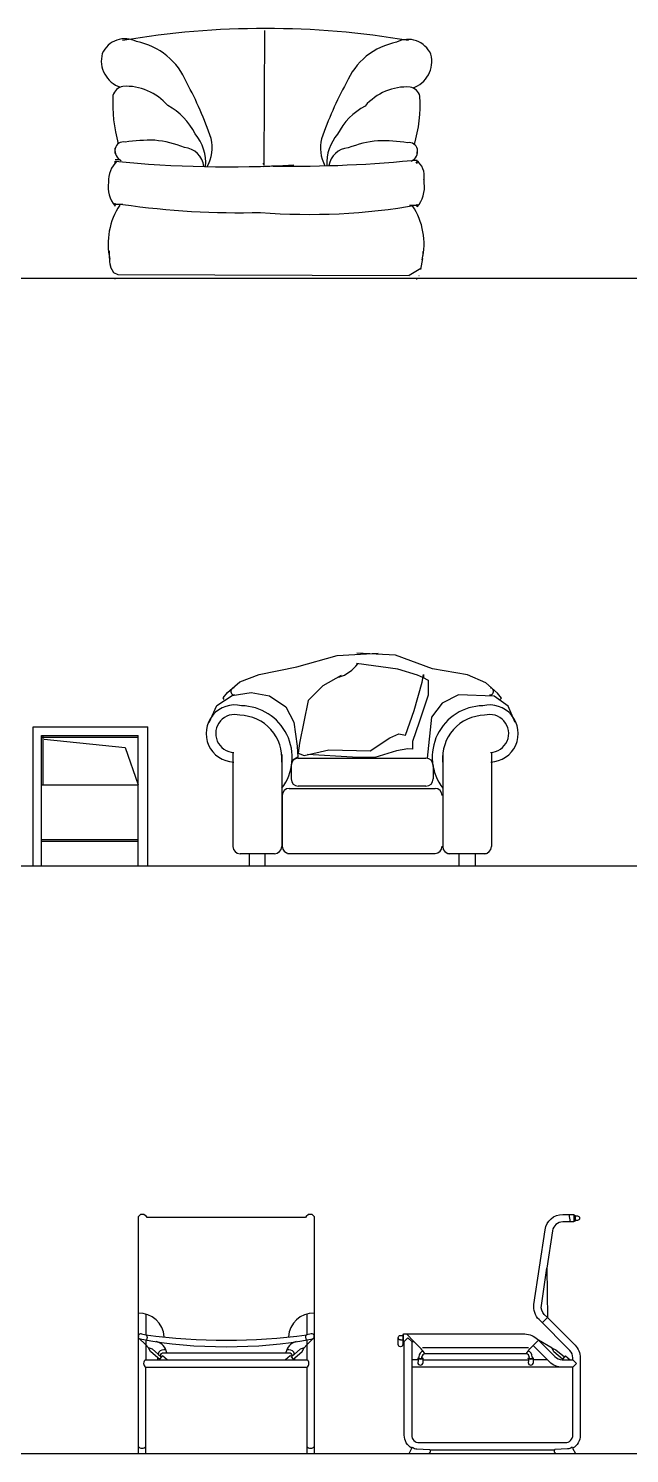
# Model space of a CAD drawing. Header units: inches. Extents: x 6 to 48.5, y 12.5 to 37.3.
# Drawn here: x 10.691 to 12.705, y 19.347 to 24.117 of the extents above; entities that cross this region are included whole.
import ezdxf

# ---------------------------------------------------------------- set-up
doc = ezdxf.new("R2010")
doc.units = ezdxf.units.IN
doc.header["$MEASUREMENT"] = 0
for name, color, linetype in [('02', 2, 'Continuous'), ('1', 1, 'Continuous'), ('4', 4, 'Continuous')]:
    doc.layers.add(name, color=color, linetype=linetype)

msp = doc.modelspace()

# ---------------------------------------------------------------- linework, layer by layer
at = {"layer": '02'}
for p, q in [((11.4826, 24.1101, -0.3429), (11.4798, 23.6597, -0.3429)), ((11.4803, 23.6553, -0.3429), (11.5207, 23.6568, -0.3429)), ((12.5082, 20.122), (12.503, 20.147)), ((12.4304, 19.802), (12.4128, 19.7843)), ((11.0595, 19.7398), (11.0599, 19.7417)), ((11.0843, 19.7103), (11.0605, 19.7337)), ((11.0695, 19.7477), (11.0841, 19.7443)), ((11.0843, 19.7269), (11.0843, 19.6608)), ((11.0894, 19.7359), (11.0872, 19.7264)), ((11.6191, 19.7359), (11.6213, 19.7264)), ((11.6243, 19.7103), (11.648, 19.7337)), ((11.6243, 19.7269), (11.6243, 19.6608)), ((11.639, 19.7477), (11.6244, 19.7443)), ((11.649, 19.7398), (11.6486, 19.7417)), ((11.938, 19.7268), (11.9455, 19.7268)), ((12.0119, 19.7018), (12.3671, 19.7018)), ((11.0843, 19.6608), (11.6243, 19.6608)), ((11.9996, 19.6703), (11.9955, 19.6509)), ((11.9996, 19.6653), (12.0096, 19.6653)), ((12.0096, 19.6653), (12.0096, 19.6703)), ((12.3693, 19.6703), (12.3655, 19.6509)), ((12.3793, 19.6703), (12.3793, 19.6653)), ((12.4876, 19.6699), (12.4811, 19.6622)), ((12.5155, 19.6358), (11.9755, 19.6358))]:
    msp.add_line(p, q, dxfattribs=at)
for points in [[(11.6493, 19.3468), (11.6493, 20.139), (11.6414, 20.1472), (11.6301, 20.1468), (11.6219, 20.1404), (11.6193, 20.1366), (11.0893, 20.1366), (11.0866, 20.1404), (11.0784, 20.1468), (11.0671, 20.1472), (11.0593, 20.139), (11.0593, 19.3468)], [(12.5192, 20.146), (12.5232, 20.144)], [(12.5232, 20.144), (12.5232, 20.125), (12.5192, 20.123)], [(11.0843, 19.8139), (11.0843, 19.7443)], [(11.1246, 19.6608), (11.1246, 19.6672), (11.0999, 19.6879), (11.0937, 19.701)], [(11.5839, 19.6608), (11.5839, 19.6672), (11.6086, 19.6879), (11.6148, 19.701), (11.6243, 19.7103)], [(11.9455, 19.7438), (11.9475, 19.7458)], [(11.9475, 19.7228), (11.9455, 19.7248)], [(11.9505, 19.7218), (11.963, 19.7343), (11.9755, 19.7218)], [(11.9826, 19.7218), (11.9576, 19.7468)], [(12.4005, 19.7258), (12.3828, 19.7082)], [(11.137, 19.6699), (11.1306, 19.6622), (11.1246, 19.6672)], [(11.1254, 19.6796), (11.1346, 19.6718)], [(11.1294, 19.6608), (11.1306, 19.6622)], [(11.5715, 19.6699), (11.5779, 19.6622), (11.5839, 19.6672)], [(11.5831, 19.6796), (11.5739, 19.6718)], [(11.5791, 19.6608), (11.5779, 19.6622)], [(11.9955, 19.6608), (11.9755, 19.6608)], [(12.0135, 19.6509), (12.0135, 19.6653)], [(12.0135, 19.6608), (12.3655, 19.6608)], [(12.3835, 19.6509), (12.3835, 19.6653)], [(12.4458, 19.6997), (12.4584, 19.6943), (12.4876, 19.6699), (12.4908, 19.6737), (12.5061, 19.6608)], [(12.48, 19.6608), (12.5155, 19.6608)], [(12.5155, 19.6608), (12.528, 19.6483), (12.5155, 19.6358)], [(11.0843, 19.3468), (11.0843, 19.6358), (11.6243, 19.6358), (11.6243, 19.3468)], [(12.4585, 19.3468), (12.4536, 19.3517), (12.4536, 19.3574), (12.454, 19.3581), (12.037, 19.3581), (12.0374, 19.3574), (12.0374, 19.3517), (12.0324, 19.3468)]]:
    msp.add_lwpolyline(points, dxfattribs=at)
for points in [[(12.5155, 19.6608), (12.5155, 19.667, 0.198912), (12.5052, 19.6918), (12.4023, 19.7948, -0.237611), (12.3853, 19.846), (12.4225, 20.0958, -0.371574), (12.4819, 20.147), (12.5192, 20.147)], [(12.5192, 20.147), (12.5192, 20.122), (12.4819, 20.122, 0.371574), (12.4472, 20.0922), (12.4286, 19.9671), (12.4304, 19.802), (12.5229, 19.7095, -0.198912), (12.5405, 19.667), (12.5405, 19.4081, -0.271778), (12.5149, 19.3645), (12.5239, 19.3468)], [(12.5232, 20.142), (12.5307, 20.142, -1), (12.5307, 20.127), (12.5232, 20.127)], [(12.4304, 19.802), (12.4199, 19.8125, -0.237611), (12.4101, 19.8424), (12.4286, 19.9671)], [(11.1461, 19.7369, 0.403977), (11.0593, 19.817)], [(11.6243, 19.8139), (11.6243, 19.7443, -0.007792)], [(11.1517, 19.6943), (11.1446, 19.6943, 0.337338), (11.1254, 19.6796), (11.1064, 19.6956), (11.0937, 19.701), (11.0843, 19.7103)], [(11.1546, 19.6843, 0.301792), (11.1197, 19.7212)], [(11.6148, 19.701), (11.6021, 19.6956), (11.5831, 19.6796, 0.337338), (11.5639, 19.6943), (11.5568, 19.6943, -0.240781)], [(11.9455, 19.7438), (11.9455, 19.7115, -1), (11.9305, 19.7115), (11.9305, 19.7343, -0.414214)], [(11.938, 19.7268, -1), (11.938, 19.7418), (11.9455, 19.7418)], [(11.9475, 19.7468), (12.3547, 19.7468, -0.198912), (12.3971, 19.7292), (12.4005, 19.7258)], [(11.9671, 19.3468), (11.9761, 19.3645, -0.271778), (11.9505, 19.4081), (11.9505, 19.7218), (11.9475, 19.7218), (11.9475, 19.7468)], [(11.9755, 19.7218), (11.9755, 19.4081, 0.414214), (12.0005, 19.3831), (12.4905, 19.3831, 0.414214), (12.5155, 19.4081), (12.5155, 19.6358)], [(11.9755, 19.7218), (11.9826, 19.7218), (12.0077, 19.6966, -0.029505)], [(12.3593, 19.6803, -0.062332), (12.3713, 19.6966), (12.3828, 19.7082), (12.4301, 19.6608), (12.3835, 19.6608)], [(11.0843, 19.6608, 0.563275), (11.0843, 19.6358)], [(11.1555, 19.6608), (11.1402, 19.6737), (11.137, 19.6699), (11.1346, 19.6718), (11.1346, 19.6743, -0.414214), (11.1446, 19.6843), (11.5639, 19.6843, -0.414214), (11.5739, 19.6743), (11.5739, 19.6718), (11.5683, 19.6737), (11.553, 19.6608)], [(11.6243, 19.6358, 0.563275), (11.6243, 19.6608)], [(11.9996, 19.6673, 0.074944), (11.9964, 19.6663, 0.127979), (11.9956, 19.6657, 0.151926), (11.9955, 19.6653)], [(12.0138, 19.6894, 0.329273), (11.9996, 19.6703)], [(12.0196, 19.6803, 0.063701), (12.0077, 19.6966)], [(12.3693, 19.6703, 0.414214), (12.3593, 19.6803), (12.0196, 19.6803, 0.414214), (12.0096, 19.6703)], [(12.0096, 19.6672, -0.044882), (12.0121, 19.6665, -0.059427), (12.013, 19.6661, -0.229084), (12.0135, 19.6653)], [(12.3793, 19.6703, 0.329071), (12.3652, 19.6894, -0.028857)], [(12.3655, 19.6653, -0.229084), (12.366, 19.6661, -0.059427), (12.3668, 19.6665, -0.044882), (12.3693, 19.6672)], [(12.3835, 19.6653, 0.217923), (12.3831, 19.666, 0.086717), (12.3817, 19.6667, 0.039449), (12.3793, 19.6673)], [(12.48, 19.6358, -0.198912), (12.4376, 19.6534), (12.4301, 19.6608)], [(11.9761, 19.3645), (11.9781, 19.3683, 0.176713), (11.9931, 19.3619), (12.0356, 19.3604), (12.037, 19.3581)], [(12.5149, 19.3645), (12.5129, 19.3683, -0.176713), (12.4979, 19.3619), (12.4553, 19.3604), (12.454, 19.3581)]]:
    msp.add_lwpolyline(points, format="xyb", dxfattribs=at)
msp.add_lwpolyline([(12.4005, 19.7258), (12.4552, 19.6711, 0.198912), (12.48, 19.6608), (12.4811, 19.6622), (12.452, 19.6866), (12.4458, 19.6997)], format="xyb", close=True, dxfattribs=at)
for centre, radius, start, end in [((11.0104, 23.849, -0.3429), 0.2281, 22.2694, 79.1558), ((11.9669, 23.8466, -0.3429), 0.2281, 100.5609, 157.4473), ((11.0173, 23.7381, -0.3429), 0.1854, 40.7031, 93.0435), ((10.2164, 23.3849, -0.3429), 1.146, 18.5187, 28.7103), ((12.7586, 23.3786, -0.3429), 1.146, 151.0065, 161.1981), ((11.9595, 23.7358, -0.3429), 0.1854, 86.6733, 139.0137), ((11.056, 23.6687, -0.3429), 0.2159, 26.2696, 61.8562), ((11.9204, 23.6665, -0.3429), 0.2159, 117.8605, 153.4472), ((11.1382, 23.6679, -0.3429), 0.1472, 354.8009, 40.8566), ((11.8382, 23.6661, -0.3429), 0.1472, 138.8602, 183.325), ((11.1017, 23.1392, -0.3429), 0.6037, 88.7906, 98.2518), ((11.0839, 23.4045, -0.3429), 0.3396, 67.5054, 84.8392), ((11.2094, 23.6487, -0.3429), 0.0697, 4.8762, 86.3652), ((11.182, 23.7179, -0.3429), 0.1249, 329.4709, 14.3773), ((11.7946, 23.7164, -0.3429), 0.1249, 165.3394, 208.1644), ((11.7669, 23.6473, -0.3429), 0.0697, 93.3516, 171.3813), ((11.8912, 23.4025, -0.3429), 0.3396, 94.8776, 112.2113), ((11.8721, 23.1373, -0.3429), 0.6037, 81.4649, 90.9261), ((11.3592, 27.4789, -0.3429), 3.8251, 264.339, 273.3209), ((12.0485, 10.4234, -0.3429), 13.2522, 92.45923, 92.47435), ((11.5703, 27.9748, -0.3429), 4.3189, 268.8063, 275.3915), ((11.3957, 26.2221, -0.3429), 2.7219, 261.7944, 271.5508), ((11.6342, 25.5567, -0.3429), 2.0621, 265.3955, 280.0552), ((11.6473, 19.732), 0.0851, 88.6969, 176.6872), ((11.0673, 19.738), 0.008, 167, 257), ((11.0677, 19.7399), 0.008, 77, 167), ((11.3543, 21.3131), 1.6091, 259.6605, 280.3395), ((11.0825, 19.7375), 0.007, 347, 77), ((11.3543, 21.7262), 2.0002, 262.2369, 277.7565), ((11.5991, 19.6765), 0.0459, 103.0213, 170.1949), ((11.626, 19.7375), 0.007, 103, 193), ((11.6408, 19.7399), 0.008, 13, 103), ((11.6413, 19.738), 0.008, 283, 13), ((12.0046, 19.7024), 0.0374, 262.318, 277.682), ((12.3743, 19.7024), 0.0374, 262.318, 277.682), ((12.0045, 19.6516), 0.00902, 183.9467, 356.0533), ((12.3745, 19.6516), 0.00902, 183.9467, 356.0533), ((11.0718, 19.3802), 0.0158, 217.5782, 322.4218), ((11.6368, 19.3802), 0.0158, 217.5782, 322.4218)]:
    msp.add_arc(centre, radius, start, end, dxfattribs=at)
for centre in [(12.0045, 19.6653), (12.3745, 19.6653)]:
    msp.add_ellipse(centre, major_axis=(-0.009, 0), ratio=0.253367, start_param=6.283185, end_param=9.424778, dxfattribs=at)
at = {"layer": '1'}
for p, q in [((6.3075, 23.2806), (26.6337, 23.2806)), ((6.3075, 21.3137), (26.6337, 21.3137)), ((6.3075, 19.3468), (26.6337, 19.3468))]:
    msp.add_line(p, q, dxfattribs=at)
at = {"layer": '4'}
for p, q in [((10.9822, 23.6987, -0.3429), (10.9822, 23.7164, -0.3429)), ((11.9943, 23.6962, -0.3429), (11.9944, 23.7139, -0.3429)), ((10.9822, 23.678, -0.3429), (10.9975, 23.678, -0.3429)), ((10.9822, 23.6673, -0.3429), (10.9822, 23.6724, -0.3429)), ((11.9942, 23.6755, -0.3429), (11.979, 23.6756, -0.3429)), ((11.9942, 23.6648, -0.3429), (11.9942, 23.6755, -0.3429)), ((10.9822, 23.5223, -0.3429), (10.9822, 23.5317, -0.3429)), ((11.0072, 23.528, -0.3429), (10.9822, 23.528, -0.3429)), ((11.9685, 23.5256, -0.3429), (11.9935, 23.5255, -0.3429)), ((11.9934, 23.5198, -0.3429), (11.9935, 23.5292, -0.3429)), ((12.0121, 23.3467, -0.3429), (12.005, 23.3096, -0.3429)), ((10.9645, 23.3203, -0.3429), (10.9757, 23.3001, -0.3429)), ((10.9757, 23.3001, -0.3429), (10.9757, 23.3001, -0.3429)), ((10.9757, 23.3001, -0.3429), (10.9912, 23.2934, -0.3429)), ((10.9822, 23.278, -0.3429), (10.9822, 23.2786, -0.3429)), ((10.9912, 23.2934, -0.3429), (11.9673, 23.2902, -0.3429)), ((11.9895, 23.3035, -0.3429), (11.9671, 23.29, -0.3429)), ((12.0063, 23.3136, -0.3429), (11.9895, 23.3035, -0.3429)), ((11.9895, 23.3035, -0.3429), (11.9895, 23.3035, -0.3429)), ((11.9994, 23.29, -0.3429), (12.0007, 23.29, -0.3429)), ((11.9922, 23.2755, -0.3429), (11.9922, 23.2761, -0.3429)), ((11.9289, 21.9726), (11.7906, 21.9907)), ((11.921, 22.0188), (11.7916, 22.0258)), ((12.0452, 21.9732), (11.921, 22.0188)), ((11.7393, 21.9512), (11.6781, 21.916)), ((11.995, 21.9519), (11.9289, 21.9726)), ((12.0149, 21.9438), (11.995, 21.9519)), ((12.011, 21.9286), (12.0149, 21.9546)), ((12.0149, 21.9546), (12.0149, 21.9438)), ((12.162, 21.9537), (12.0452, 21.9732)), ((12.2242, 21.9269), (12.162, 21.9537)), ((11.6781, 21.916), (11.6287, 21.8669)), ((11.9836, 21.8341), (12.011, 21.9286)), ((12.263, 21.8919), (12.2242, 21.9269)), ((11.6287, 21.8669), (11.5991, 21.7244)), ((12.0776, 21.8581), (12.0423, 21.8115)), ((12.1322, 21.8868), (12.0776, 21.8581)), ((12.2514, 21.8818), (12.1322, 21.8868)), ((12.2983, 21.8487), (12.2514, 21.8818)), ((12.2759, 21.8754), (12.263, 21.8919)), ((12.2719, 21.8708), (12.2759, 21.8754)), ((12.3226, 21.7934), (12.2983, 21.8487)), ((11.9543, 21.7508), (11.9836, 21.8341)), ((12.0423, 21.8115), (12.0269, 21.6739)), ((10.7071, 21.7795), (11.0916, 21.7795)), ((10.7071, 21.3137), (10.7071, 21.7795)), ((11.0916, 21.3137), (11.0916, 21.7795)), ((11.9019, 21.7423), (11.9326, 21.7559)), ((11.9326, 21.7559), (11.9543, 21.7508)), ((10.7352, 21.7506), (11.0588, 21.7506)), ((10.7352, 21.3137), (10.7352, 21.7506)), ((10.7354, 21.7446), (11.0581, 21.7446)), ((10.7407, 21.5849), (10.7407, 21.7506)), ((10.7437, 21.7382), (11.015, 21.7097)), ((11.015, 21.7097), (11.0588, 21.5849)), ((11.0588, 21.3137), (11.0588, 21.7506)), ((11.5991, 21.7244), (11.5951, 21.6912)), ((11.8361, 21.6987), (11.9019, 21.7423)), ((11.3765, 21.6935), (11.3765, 21.3784)), ((11.5398, 21.6868), (11.5398, 21.3784)), ((11.5942, 21.6741), (12.0234, 21.6741)), ((11.5951, 21.6912), (11.6154, 21.6837)), ((11.6154, 21.6837), (11.6974, 21.7022)), ((11.6974, 21.7022), (11.8361, 21.6987)), ((12.0787, 21.6741), (12.0793, 21.6741)), ((12.0793, 21.6868), (12.0793, 21.3784)), ((12.2426, 21.6935), (12.2426, 21.3784)), ((11.5718, 21.6502), (11.5718, 21.6047)), ((12.0473, 21.6502), (12.0473, 21.6047)), ((10.7352, 21.5849), (11.0588, 21.5849)), ((11.5653, 21.5731), (12.0538, 21.5731)), ((12.0234, 21.5808), (11.5956, 21.5808)), ((11.5414, 21.5493), (11.5414, 21.3795)), ((10.7352, 21.4022), (11.0588, 21.4022)), ((10.7354, 21.397), (11.0581, 21.397)), ((11.5159, 21.3545), (11.4004, 21.3545)), ((11.4307, 21.3545), (11.4307, 21.3137)), ((11.4844, 21.3137), (11.4844, 21.3545)), ((11.5598, 21.3556), (12.0538, 21.3556)), ((12.096, 21.3556), (12.2259, 21.3556)), ((12.1347, 21.3137), (12.1347, 21.3545)), ((12.1884, 21.3545), (12.1884, 21.3137))]:
    msp.add_line(p, q, dxfattribs=at)
at = {"layer": '4', "extrusion": (0, 0, -1)}
for p, q in [((11.5903, 21.9803), (11.7254, 22.0179)), ((11.7254, 22.0179), (11.8632, 22.0258)), ((11.3997, 21.9302), (11.4645, 21.9542)), ((11.4645, 21.9542), (11.5903, 21.9803)), ((12.0117, 21.9453), (12.0307, 21.9351)), ((11.3585, 21.8945), (11.3997, 21.9302)), ((12.0307, 21.9351), (12.0302, 21.8854)), ((11.2965, 21.7934), (11.3226, 21.8512)), ((11.3226, 21.8512), (11.374, 21.8839)), ((11.3437, 21.8763), (11.3585, 21.8945)), ((11.3472, 21.8708), (11.3437, 21.8763)), ((11.374, 21.8839), (11.4371, 21.8939)), ((11.4371, 21.8939), (11.4994, 21.8825)), ((11.4994, 21.8825), (11.5541, 21.8466)), ((12.0302, 21.8854), (12.0009, 21.7954)), ((11.5541, 21.8466), (11.5802, 21.7943)), ((11.5802, 21.7943), (11.5921, 21.7148)), ((12.0009, 21.7954), (11.9781, 21.7299)), ((11.5921, 21.7148), (11.5935, 21.6781)), ((11.9622, 21.7053), (11.9248, 21.6986)), ((11.9781, 21.7047), (11.9622, 21.7053)), ((11.9781, 21.7299), (11.9781, 21.7047)), ((11.5935, 21.6781), (11.5769, 21.6682)), ((11.7769, 21.6775), (11.6268, 21.687)), ((11.8523, 21.6768), (11.7769, 21.6775)), ((11.9248, 21.6986), (11.8523, 21.6768))]:
    msp.add_line(p, q, dxfattribs=at)
at = {"layer": '4'}
for centre, radius, start, end in [((11.4854, 21.2548, -0.3429), 2.8621, 80.3673, 99.6327), ((11.0144, 23.9999, -0.3429), 0.0828, 62.0057, 156.2312), ((11.9636, 23.9976, -0.3429), 0.0828, 23.4855, 117.7111), ((11.0286, 24.0088, -0.3429), 0.0932, 164.7899, 251.9996), ((11.9495, 24.0065, -0.3429), 0.0932, 287.7171, 14.9269), ((11.0152, 23.8815, -0.3429), 0.0424, 100.6076, 164.8071), ((11.9622, 23.8792, -0.3429), 0.0424, 14.9097, 79.1092), ((11.4694, 23.8651, -0.3429), 0.4959, 176.8183, 195.7443), ((11.508, 23.865, -0.3429), 0.4959, 343.9724, 2.8984), ((11.016, 23.7076, -0.3429), 0.0349, 167.3438, 246.959), ((11.01, 23.7082, -0.3429), 0.0289, 79.8438, 165.8898), ((11.9666, 23.7059, -0.3429), 0.0289, 13.8269, 99.8729), ((11.9606, 23.7053, -0.3429), 0.0349, 292.7578, 12.373), ((11.0536, 23.6052, -0.3429), 0.0946, 134.6856, 181.852), ((12.0485, 10.4234, -0.3429), 13.2522, 90.24308, 90.30156), ((11.9225, 23.603, -0.3429), 0.0946, 40.7897, 45.0311), ((11.9539, 23.6236, -0.3429), 0.0639, 349.5369, 54.3589), ((11.9225, 23.603, -0.3429), 0.0946, 357.8648, 5.4387), ((11.0564, 23.5871, -0.3429), 0.0985, 171.2535, 221.1976), ((11.9196, 23.585, -0.3429), 0.0985, 318.5192, 8.4632), ((11.191, 23.3968, -0.3429), 0.2327, 146.3809, 192.8086), ((11.3957, 26.2221, -0.3429), 2.7219, 261.257, 261.2635), ((11.7841, 23.3954, -0.3429), 0.2327, 346.9081, 33.3358), ((11.9489, 23.5745, -0.3429), 0.0662, 310.8987, 313.2621), ((11.1452, 23.3627, -0.3429), 0.1839, 176.8539, 195.1806), ((11.8297, 23.361, -0.3429), 0.1839, 358.776, 2.8629), ((11.6942, 22.0638), 0.1242, 287.4339, 323.9122), ((11.3815, 21.8977), 0.012, 97.1338, 277.1338), ((12.2376, 21.8977), 0.012, 262.8662, 82.8662), ((11.3822, 21.7569), 0.0955, 76.2333, 268.0262), ((11.4022, 21.6769), 0.1728, 323.215, 89.0984), ((12.2163, 21.6778), 0.1719, 90.7182, 217.3817), ((12.2369, 21.7569), 0.0955, 271.9738, 103.7667), ((11.3822, 21.7569), 0.0636, 74.1082, 268.0262), ((11.3963, 21.674), 0.1441, 354.9058, 88.659), ((12.2228, 21.674), 0.1441, 91.341, 185.0942), ((12.2369, 21.7569), 0.0636, 271.9738, 105.8918), ((11.5956, 21.6502), 0.0239, 90, 180), ((12.0234, 21.6502), 0.0239, 0, 90), ((11.5653, 21.5493), 0.0239, 90, 180), ((11.5956, 21.6047), 0.0239, 180, 270), ((12.0234, 21.6047), 0.0239, 270, 0), ((12.0538, 21.5493), 0.0239, 0, 90), ((11.4004, 21.3784), 0.0239, 180, 270), ((11.5159, 21.3784), 0.0239, 270, 0), ((11.5653, 21.3795), 0.0239, 180, 270), ((12.0538, 21.3795), 0.0239, 270, 0), ((12.1032, 21.3784), 0.0239, 180, 270), ((12.2187, 21.3784), 0.0239, 270, 0)]:
    msp.add_arc(centre, radius, start, end, dxfattribs=at)

doc.saveas('drawing.dxf')
